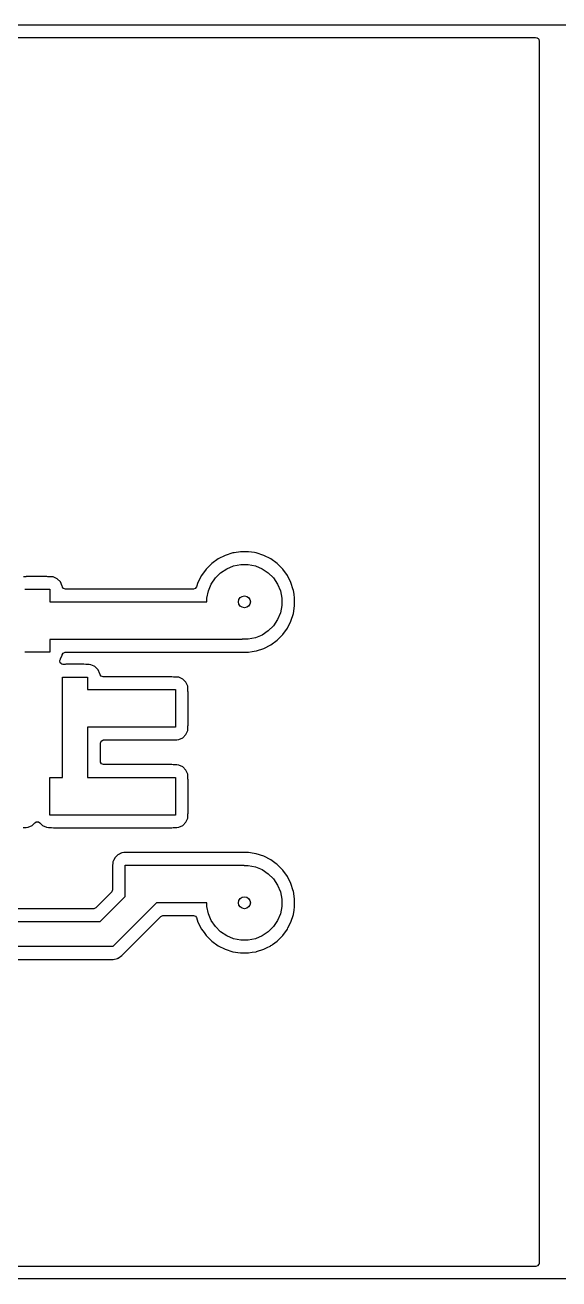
# Model space of a CAD drawing. Header units: millimetres. Extents: x 73 to 171.4, y -146 to -114.3.
# Drawn here: x 91.45 to 104.95, y -146.05 to -114.3 of the extents above; entities that cross this region are included whole.
import ezdxf

# ---------------------------------------------------------------- set-up
doc = ezdxf.new("R2010")
doc.units = ezdxf.units.MM
doc.layers.add('F.Cu', color=11, linetype='CONTINUOUS', true_color=0xdb628b)

msp = doc.modelspace()

# ---------------------------------------------------------------- linework, layer by layer
at = {"layer": 'F.Cu', "linetype": 'CONTINUOUS'}
for p, q in [((171.45, -114.3), (73.025, -114.3)), ((73.430329, -114.6175), (104.365306, -114.6175)), ((104.365306, -114.6175), (104.392109, -114.622225)), ((104.392109, -114.622225), (104.402694, -114.626078)), ((104.402694, -114.626078), (104.41328, -114.634959)), ((104.41328, -114.634959), (104.426263, -114.639684)), ((104.426263, -114.639684), (104.443761, -114.660533)), ((104.443761, -114.660533), (104.446996, -114.666135)), ((104.446996, -114.666135), (104.4575, -114.705329)), ((104.4575, -114.705329), (104.4575, -145.640306)), ((96.896247, -127.6345), (96.734208, -127.660165)), ((96.896253, -127.6345), (96.896247, -127.6345)), ((96.896259, -127.6345), (96.896253, -127.6345)), ((97.096241, -127.6345), (96.896259, -127.6345)), ((97.096246, -127.6345), (97.096241, -127.6345)), ((97.096251, -127.6345), (97.096246, -127.6345)), ((97.252671, -127.659275), (97.096251, -127.6345)), ((96.168556, -127.935932), (96.027182, -128.077306)), ((96.168582, -127.93591), (96.168556, -127.935932)), ((96.330365, -127.818369), (96.168582, -127.93591)), ((96.330371, -127.818365), (96.330365, -127.818369)), ((96.33038, -127.81836), (96.330371, -127.818365)), ((96.508538, -127.727582), (96.33038, -127.81836)), ((96.508541, -127.727581), (96.508538, -127.727582)), ((96.698727, -127.665785), (96.508541, -127.727581)), ((96.69873, -127.665785), (96.698727, -127.665785)), ((96.698733, -127.665784), (96.69873, -127.665785)), ((96.698735, -127.665784), (96.698733, -127.665784)), ((96.734208, -127.660165), (96.698735, -127.665784)), ((97.293764, -127.665784), (97.252671, -127.659275)), ((97.293765, -127.665784), (97.293764, -127.665784)), ((97.293769, -127.665785), (97.293765, -127.665784)), ((97.483953, -127.72758), (97.293769, -127.665785)), ((97.662012, -127.818306), (97.483953, -127.72758)), ((97.66211, -127.818355), (97.662012, -127.818306)), ((97.662137, -127.818371), (97.66211, -127.818355)), ((97.823922, -127.935914), (97.662137, -127.818371)), ((97.823942, -127.935932), (97.823922, -127.935914)), ((97.96532, -128.07731), (97.823942, -127.935932)), ((91.451877, -128.2695), (91.402736, -128.2695)), ((91.462106, -128.26883), (91.451877, -128.2695)), ((91.476607, -128.26692), (91.462106, -128.26883)), ((91.490232, -128.265728), (91.476607, -128.26692)), ((91.518367, -128.2645), (91.490232, -128.265728)), ((91.518375, -128.2645), (91.518367, -128.2645)), ((91.996625, -128.2645), (91.518375, -128.2645)), ((91.996628, -128.2645), (91.996625, -128.2645)), ((92.018227, -128.268309), (91.996628, -128.2645)), ((92.031838, -128.2695), (92.018227, -128.268309)), ((92.112258, -128.2695), (92.031838, -128.2695)), ((92.112264, -128.2695), (92.112258, -128.2695)), ((92.158574, -128.275597), (92.112264, -128.2695)), ((95.90961, -128.23913), (95.818829, -128.417295)), ((95.909615, -128.239121), (95.90961, -128.23913)), ((95.909619, -128.239115), (95.909615, -128.239121)), ((96.02716, -128.077332), (95.909619, -128.239115)), ((96.027182, -128.077306), (96.02716, -128.077332)), ((96.259958, -128.30074), (96.39199, -128.168708)), ((96.39199, -128.168708), (96.547245, -128.06497)), ((96.547245, -128.06497), (96.719754, -127.993514)), ((96.719754, -127.993514), (96.902889, -127.957087)), ((96.902889, -127.957087), (97.089611, -127.957087)), ((97.089611, -127.957087), (97.272746, -127.993514)), ((97.272746, -127.993514), (97.445255, -128.06497)), ((97.445255, -128.06497), (97.60051, -128.168708)), ((97.60051, -128.168708), (97.732542, -128.30074)), ((97.965326, -128.077317), (97.96532, -128.07731)), ((97.965332, -128.077324), (97.965326, -128.077317)), ((97.965333, -128.077325), (97.965332, -128.077324)), ((98.082879, -128.239113), (97.965333, -128.077325)), ((98.082882, -128.239119), (98.082879, -128.239113)), ((98.082885, -128.239124), (98.082882, -128.239119)), ((98.0829, -128.239151), (98.082885, -128.239124)), ((98.082983, -128.239315), (98.0829, -128.239151)), ((98.173666, -128.417288), (98.082983, -128.239315)), ((92.260211, -128.322991), (92.158574, -128.275597)), ((92.260215, -128.322993), (92.260211, -128.322991)), ((92.338411, -128.401189), (92.260215, -128.322993)), ((92.338411, -128.40119), (92.338411, -128.401189)), ((92.339506, -128.402285), (92.338411, -128.40119)), ((92.339507, -128.402287), (92.339506, -128.402285)), ((92.339509, -128.402289), (92.339507, -128.402287)), ((92.386903, -128.503926), (92.339509, -128.402289)), ((92.389564, -128.524143), (92.386903, -128.503926)), ((92.393553, -128.53373), (92.389564, -128.524143)), ((92.415537, -128.563664), (92.393553, -128.53373)), ((92.465915, -128.582), (92.415537, -128.563664)), ((95.708372, -128.582), (92.465915, -128.582)), ((95.749905, -128.57009), (95.708372, -128.582)), ((95.782911, -128.527844), (95.749905, -128.57009)), ((95.818829, -128.417295), (95.782911, -128.527844)), ((96.084764, -128.628504), (96.15622, -128.455995)), ((96.15622, -128.455995), (96.259958, -128.30074)), ((97.732542, -128.30074), (97.83628, -128.455995)), ((97.83628, -128.455995), (97.907736, -128.628504)), ((98.173667, -128.41729), (98.173666, -128.417288)), ((98.173668, -128.417295), (98.173667, -128.41729)), ((98.173669, -128.417296), (98.173668, -128.417295)), ((98.233656, -128.601919), (98.173669, -128.417296)), ((91.44, -128.5875), (92.075, -128.5875)), ((92.075, -128.5875), (92.075, -128.665875)), ((92.075, -128.665875), (92.075, -128.905)), ((96.048337, -128.811639), (96.084764, -128.628504)), ((96.048337, -128.905), (96.048337, -128.811639)), ((97.907736, -128.628504), (97.944163, -128.811639)), ((97.944163, -128.811639), (97.944163, -128.998361)), ((98.233755, -128.60216), (98.233656, -128.601919)), ((98.235381, -128.607226), (98.233755, -128.60216)), ((98.235465, -128.607485), (98.235381, -128.607226)), ((98.235465, -128.607488), (98.235465, -128.607485)), ((98.235466, -128.60749), (98.235465, -128.607488)), ((98.235466, -128.607493), (98.235466, -128.60749)), ((98.235467, -128.607495), (98.235466, -128.607493)), ((98.253498, -128.721341), (98.235467, -128.607495)), ((98.26675, -128.805009), (98.253498, -128.721341)), ((98.26675, -129.004991), (98.26675, -128.805009)), ((92.075, -128.905), (93.98, -128.905)), ((93.98, -128.905), (95.25, -128.905)), ((95.25, -128.905), (96.048337, -128.905)), ((97.907736, -129.181496), (97.83628, -129.354005)), ((97.944163, -128.998361), (97.907736, -129.181496)), ((98.173669, -129.392703), (98.235466, -129.20251)), ((98.235466, -129.20251), (98.26675, -129.004991)), ((97.732542, -129.50926), (97.60051, -129.641292)), ((97.83628, -129.354005), (97.732542, -129.50926)), ((98.082879, -129.570887), (98.173669, -129.392703)), ((96.931485, -129.856309), (96.917875, -129.8575)), ((96.937367, -129.852913), (96.931485, -129.856309)), ((97.089611, -129.852913), (96.937367, -129.852913)), ((97.272746, -129.816486), (97.089611, -129.852913)), ((97.445255, -129.74503), (97.272746, -129.816486)), ((97.60051, -129.641292), (97.445255, -129.74503)), ((97.823925, -129.874083), (97.965333, -129.732675)), ((97.965333, -129.732675), (98.082879, -129.570887)), ((96.917875, -129.8575), (92.075, -129.8575)), ((92.075, -129.8575), (92.075, -130.175)), ((97.096248, -130.175499), (97.195, -130.159858)), ((97.195, -130.159858), (97.29376, -130.144216)), ((97.29376, -130.144216), (97.293762, -130.144215)), ((97.293762, -130.144215), (97.293764, -130.144215)), ((97.293764, -130.144215), (97.294009, -130.144135)), ((97.294009, -130.144135), (97.299082, -130.142508)), ((97.299082, -130.142508), (97.299327, -130.142407)), ((97.299327, -130.142407), (97.483953, -130.082419)), ((97.483953, -130.082419), (97.483959, -130.082416)), ((97.483959, -130.082416), (97.48396, -130.082416)), ((97.48396, -130.082416), (97.662125, -129.991635)), ((97.662124, -129.991635), (97.662137, -129.991629)), ((97.662125, -129.991635), (97.662124, -129.991635)), ((97.662137, -129.991629), (97.823925, -129.874083)), ((91.518375, -130.175), (91.44, -130.175)), ((91.996625, -130.175), (91.518375, -130.175)), ((92.075, -130.175), (91.996625, -130.175)), ((92.32509, -130.396948), (92.325726, -130.393338)), ((92.334402, -130.449728), (92.32509, -130.396948)), ((92.325726, -130.393338), (92.340733, -130.359222)), ((92.357975, -130.469507), (92.334402, -130.449728)), ((92.340733, -130.359222), (92.344877, -130.35382)), ((92.344877, -130.35382), (92.345943, -130.346411)), ((92.345943, -130.346411), (92.386903, -130.258574)), ((92.360375, -130.473664), (92.357975, -130.469507)), ((92.364884, -130.475305), (92.360375, -130.473664)), ((92.375471, -130.484188), (92.364884, -130.475305)), ((92.383947, -130.487273), (92.375471, -130.484188)), ((92.410753, -130.492), (92.383947, -130.487273)), ((92.386903, -130.258574), (92.387486, -130.254141)), ((92.387486, -130.254141), (92.388211, -130.248644)), ((92.388211, -130.248644), (92.412966, -130.20109)), ((92.437209, -130.492), (92.410753, -130.492)), ((92.412966, -130.20109), (92.462497, -130.180575)), ((92.447437, -130.49133), (92.437209, -130.492)), ((92.462638, -130.489329), (92.447437, -130.49133)), ((92.462497, -130.180575), (92.465915, -130.1805)), ((92.480329, -130.487), (92.462638, -130.489329)), ((92.465915, -130.1805), (96.917883, -130.1805)), ((92.935306, -130.487), (92.480329, -130.487)), ((92.935313, -130.487), (92.935306, -130.487)), ((92.981085, -130.491004), (92.935313, -130.487)), ((92.989062, -130.491702), (92.981085, -130.491004)), ((92.99589, -130.492), (92.989062, -130.491702)), ((93.064758, -130.492), (92.99589, -130.492)), ((93.064764, -130.492), (93.064758, -130.492)), ((93.111074, -130.498097), (93.064764, -130.492)), ((96.917883, -130.1805), (96.946017, -130.179271)), ((96.946017, -130.179271), (96.946023, -130.17927)), ((96.946023, -130.17927), (96.946033, -130.17927)), ((96.946033, -130.17927), (96.959643, -130.178079)), ((96.959643, -130.178079), (96.974144, -130.17617)), ((96.974144, -130.17617), (96.984373, -130.1755)), ((96.984373, -130.1755), (97.096238, -130.1755)), ((97.096238, -130.1755), (97.096241, -130.1755)), ((97.096241, -130.1755), (97.096246, -130.175499)), ((97.096246, -130.175499), (97.096248, -130.175499)), ((93.190779, -130.535264), (93.111074, -130.498097)), ((93.212715, -130.545493), (93.190779, -130.535264)), ((93.290911, -130.623689), (93.212715, -130.545493)), ((93.290911, -130.62369), (93.290911, -130.623689)), ((93.292006, -130.624785), (93.290911, -130.62369)), ((93.292007, -130.624787), (93.292006, -130.624785)), ((93.292009, -130.624789), (93.292007, -130.624787)), ((93.339403, -130.726426), (93.292009, -130.624789)), ((93.342064, -130.746643), (93.339403, -130.726426)), ((93.346053, -130.75623), (93.342064, -130.746643)), ((93.368037, -130.786164), (93.346053, -130.75623)), ((93.418415, -130.8045), (93.368037, -130.786164)), ((95.157806, -130.8045), (93.418415, -130.8045)), ((95.157813, -130.8045), (95.157806, -130.8045)), ((95.201352, -130.808309), (95.157813, -130.8045)), ((95.211562, -130.809202), (95.201352, -130.808309)), ((95.21839, -130.8095), (95.211562, -130.809202)), ((95.287258, -130.8095), (95.21839, -130.8095)), ((95.287264, -130.8095), (95.287258, -130.8095)), ((95.333574, -130.815597), (95.287264, -130.8095)), ((92.3925, -132.3975), (92.3925, -130.81)), ((92.3925, -130.81), (93.0275, -130.81)), ((93.0275, -130.81), (93.0275, -130.897829)), ((93.0275, -130.897829), (93.0275, -131.1275)), ((95.435209, -130.86299), (95.333574, -130.815597)), ((95.435215, -130.862993), (95.435209, -130.86299)), ((95.514501, -130.942279), (95.435215, -130.862993)), ((95.514503, -130.942282), (95.514501, -130.942279)), ((95.514506, -130.942285), (95.514503, -130.942282)), ((95.514507, -130.942287), (95.514506, -130.942285)), ((95.514509, -130.942289), (95.514507, -130.942287)), ((95.561903, -131.043926), (95.514509, -130.942289)), ((95.568, -131.090236), (95.561903, -131.043926)), ((95.568, -131.090242), (95.568, -131.090236)), ((95.568, -131.17222), (95.568, -131.090242)), ((93.0275, -131.1275), (93.98, -131.1275)), ((93.98, -131.1275), (95.25, -131.1275)), ((95.25, -131.1275), (95.25, -132.08)), ((95.568671, -131.182452), (95.568, -131.17222)), ((95.573, -131.215329), (95.568671, -131.182452)), ((95.573, -131.987806), (95.573, -131.215329)), ((95.568, -132.048373), (95.568297, -132.041554)), ((95.568, -132.117264), (95.568, -132.048373)), ((95.568297, -132.041554), (95.573, -131.987806)), ((95.162171, -132.08), (93.0275, -132.08)), ((93.0275, -132.08), (93.0275, -133.35)), ((95.25, -132.08), (95.162171, -132.08)), ((95.287264, -132.398), (95.333574, -132.391903)), ((95.333574, -132.391903), (95.435211, -132.344509)), ((95.435211, -132.344509), (95.514509, -132.265211)), ((95.514509, -132.265211), (95.561903, -132.163574)), ((95.561903, -132.163574), (95.568, -132.117264)), ((92.3925, -133.35), (92.3925, -132.3975)), ((93.3505, -132.481375), (93.368836, -132.430997)), ((93.3505, -132.948625), (93.3505, -132.481375)), ((93.368836, -132.430997), (93.415265, -132.404191)), ((93.415265, -132.404191), (93.428875, -132.403)), ((93.428875, -132.403), (95.162169, -132.403)), ((95.162169, -132.403), (95.162171, -132.403)), ((95.162171, -132.403), (95.195043, -132.398671)), ((95.195043, -132.398671), (95.205276, -132.398)), ((95.205276, -132.398), (95.287258, -132.398)), ((95.287258, -132.398), (95.287264, -132.398)), ((93.351691, -132.962235), (93.3505, -132.948625)), ((93.378497, -133.008664), (93.351691, -132.962235)), ((93.428875, -133.027), (93.378497, -133.008664)), ((95.157806, -133.027), (93.428875, -133.027)), ((95.15781, -133.027), (95.157806, -133.027)), ((95.188996, -133.029728), (95.15781, -133.027)), ((95.211551, -133.031702), (95.188996, -133.029728)), ((95.218377, -133.032), (95.211551, -133.031702)), ((95.287258, -133.032), (95.218377, -133.032)), ((95.287264, -133.032), (95.287258, -133.032)), ((95.333574, -133.038097), (95.287264, -133.032)), ((95.435211, -133.085491), (95.333574, -133.038097)), ((95.435215, -133.085493), (95.435211, -133.085491)), ((95.514501, -133.164779), (95.435215, -133.085493)), ((95.514503, -133.164782), (95.514501, -133.164779)), ((95.514506, -133.164785), (95.514503, -133.164782)), ((95.514507, -133.164787), (95.514506, -133.164785)), ((95.514509, -133.164789), (95.514507, -133.164787)), ((95.561903, -133.266426), (95.514509, -133.164789)), ((95.568, -133.312736), (95.561903, -133.266426)), ((95.568, -133.312742), (95.568, -133.312736)), ((95.568, -133.39472), (95.568, -133.312742)), ((92.075, -134.3025), (92.075, -133.35)), ((92.075, -133.35), (92.3925, -133.35)), ((93.0275, -133.35), (93.345, -133.35)), ((93.345, -133.35), (93.98, -133.35)), ((93.98, -133.35), (95.25, -133.35)), ((95.25, -133.35), (95.25, -134.3025)), ((95.568671, -133.404952), (95.568, -133.39472)), ((95.573, -133.437829), (95.568671, -133.404952)), ((95.573, -134.210306), (95.573, -133.437829)), ((95.568, -134.270868), (95.568298, -134.264036)), ((95.568, -134.339764), (95.568, -134.270868)), ((95.568298, -134.264036), (95.568845, -134.257789)), ((95.568845, -134.257789), (95.573, -134.210306)), ((91.477264, -134.6205), (91.523574, -134.614403)), ((91.523574, -134.614403), (91.625211, -134.567009)), ((91.625211, -134.567009), (91.625214, -134.567006)), ((91.625214, -134.567006), (91.692311, -134.499909)), ((91.692311, -134.499909), (91.692314, -134.499908)), ((91.692314, -134.499908), (91.714599, -134.484302)), ((91.714599, -134.484302), (91.724816, -134.479537)), ((91.724816, -134.479537), (91.738583, -134.478332)), ((91.738583, -134.478332), (91.740899, -134.477253)), ((91.740899, -134.477253), (91.743366, -134.477914)), ((91.743366, -134.477914), (91.778219, -134.474864)), ((91.778219, -134.474864), (91.784465, -134.476537)), ((91.784465, -134.476537), (91.8196, -134.496821)), ((91.8196, -134.496821), (91.889785, -134.567006)), ((91.889785, -134.567006), (91.889787, -134.567007)), ((91.889787, -134.567007), (91.889789, -134.567009)), ((91.889789, -134.567009), (91.991426, -134.614403)), ((91.991426, -134.614403), (92.037736, -134.6205)), ((92.167194, -134.3025), (92.075, -134.3025)), ((93.98, -134.3025), (92.167194, -134.3025)), ((95.25, -134.3025), (93.98, -134.3025)), ((95.287264, -134.6205), (95.333574, -134.614403)), ((95.333574, -134.614403), (95.435211, -134.567009)), ((95.435211, -134.567009), (95.514509, -134.487711)), ((95.514509, -134.487711), (95.561903, -134.386074)), ((95.561903, -134.386074), (95.568, -134.339764)), ((91.395276, -134.6205), (91.477258, -134.6205)), ((91.477258, -134.6205), (91.477264, -134.6205)), ((92.037736, -134.6205), (92.037742, -134.6205)), ((92.037742, -134.6205), (92.106623, -134.6205)), ((92.106623, -134.6205), (92.113452, -134.620797)), ((92.113452, -134.620797), (92.167194, -134.6255)), ((92.167194, -134.6255), (95.162169, -134.6255)), ((95.162169, -134.6255), (95.162171, -134.6255)), ((95.162171, -134.6255), (95.195043, -134.621171)), ((95.195043, -134.621171), (95.205276, -134.6205)), ((95.205276, -134.6205), (95.287258, -134.6205)), ((95.287258, -134.6205), (95.287264, -134.6205)), ((93.942736, -135.2545), (93.896426, -135.260597)), ((93.956251, -135.2545), (93.942736, -135.2545)), ((93.965346, -135.252484), (93.956251, -135.2545)), ((93.977423, -135.249807), (93.965346, -135.252484)), ((93.991486, -135.2495), (93.977423, -135.249807)), ((93.9915, -135.2495), (93.991486, -135.2495)), ((96.98475, -135.2495), (93.9915, -135.2495)), ((96.984753, -135.2495), (96.98475, -135.2495)), ((97.006352, -135.253309), (96.984753, -135.2495)), ((97.019963, -135.2545), (97.006352, -135.253309)), ((97.096241, -135.2545), (97.019963, -135.2545)), ((97.096246, -135.2545), (97.096241, -135.2545)), ((97.096251, -135.2545), (97.096246, -135.2545)), ((97.241146, -135.27745), (97.096251, -135.2545)), ((93.660809, -135.562398), (93.657, -135.583997)), ((93.662, -135.548787), (93.660809, -135.562398)), ((93.668097, -135.488926), (93.662, -135.535236)), ((93.662, -135.535236), (93.662, -135.535241)), ((93.662, -135.535241), (93.662, -135.548787)), ((93.682328, -135.458405), (93.668097, -135.488925)), ((93.668097, -135.488925), (93.668097, -135.488926)), ((93.683697, -135.455296), (93.682328, -135.458405)), ((93.684951, -135.45227), (93.683697, -135.455296)), ((93.686458, -135.449374), (93.684951, -135.45227)), ((93.687962, -135.446323), (93.686458, -135.449374)), ((93.714766, -135.388841), (93.687962, -135.446323)), ((93.715418, -135.387358), (93.714766, -135.388841)), ((93.794778, -135.307998), (93.715418, -135.387358)), ((93.794786, -135.307992), (93.794778, -135.307998)), ((93.828647, -135.292202), (93.794786, -135.307992)), ((93.83213, -135.29034), (93.828647, -135.292202)), ((93.857712, -135.278411), (93.83213, -135.29034)), ((93.859773, -135.27745), (93.857712, -135.27841)), ((93.857712, -135.27841), (93.857712, -135.278411)), ((93.864348, -135.275555), (93.859773, -135.27745)), ((93.896426, -135.260597), (93.864348, -135.275555)), ((97.293764, -135.285784), (97.241146, -135.27745)), ((97.293765, -135.285784), (97.293764, -135.285784)), ((97.293769, -135.285785), (97.293765, -135.285784)), ((97.483953, -135.34758), (97.293769, -135.285785)), ((97.662012, -135.438306), (97.483953, -135.34758)), ((97.66211, -135.438355), (97.662012, -135.438306)), ((97.662124, -135.438363), (97.66211, -135.438355)), ((97.662125, -135.438364), (97.662124, -135.438363)), ((97.662131, -135.438368), (97.662125, -135.438364)), ((97.662137, -135.438371), (97.662131, -135.438368)), ((97.66214, -135.438373), (97.662137, -135.438371)), ((97.662143, -135.438375), (97.66214, -135.438373)), ((97.79546, -135.535235), (97.662143, -135.438375)), ((97.79546, -135.535236), (97.79546, -135.535235)), ((97.823922, -135.555914), (97.79546, -135.535236)), ((97.823942, -135.555932), (97.823922, -135.555914)), ((97.96532, -135.69731), (97.823942, -135.555932)), ((93.657, -135.583997), (93.657, -136.199997)), ((93.98, -135.584), (93.98, -135.5725)), ((93.98, -135.5725), (95.25, -135.5725)), ((93.98, -136.36625), (93.98, -135.584)), ((95.25, -135.5725), (96.98475, -135.5725)), ((96.98475, -135.5725), (96.992882, -135.575868)), ((96.992882, -135.575868), (96.993387, -135.577087)), ((96.993387, -135.577087), (97.089611, -135.577087)), ((97.089611, -135.577087), (97.272746, -135.613514)), ((97.272746, -135.613514), (97.445255, -135.68497)), ((97.445255, -135.68497), (97.60051, -135.788708)), ((97.60051, -135.788708), (97.732542, -135.92074)), ((97.965326, -135.697317), (97.96532, -135.69731)), ((97.965332, -135.697324), (97.965326, -135.697317)), ((97.965333, -135.697325), (97.965332, -135.697324)), ((98.082879, -135.859113), (97.965333, -135.697325)), ((98.082882, -135.859119), (98.082879, -135.859113)), ((98.082885, -135.859124), (98.082882, -135.859119)), ((98.0829, -135.859151), (98.082885, -135.859124)), ((98.082983, -135.859315), (98.0829, -135.859151)), ((98.173666, -136.037288), (98.082983, -135.859315)), ((93.657, -136.199997), (93.638664, -136.250375)), ((97.732542, -135.92074), (97.83628, -136.075995)), ((97.83628, -136.075995), (97.907736, -136.248504)), ((98.173667, -136.03729), (98.173666, -136.037288)), ((98.173668, -136.037295), (98.173667, -136.03729)), ((98.173669, -136.037296), (98.173668, -136.037295)), ((98.233656, -136.221919), (98.173669, -136.037296)), ((93.634044, -136.255416), (93.234166, -136.655294)), ((93.345, -137.00125), (93.98, -136.36625)), ((93.638664, -136.250375), (93.634044, -136.255416)), ((97.907736, -136.248504), (97.944163, -136.431639)), ((97.944163, -136.431639), (97.944163, -136.618361)), ((98.233755, -136.22216), (98.233656, -136.221919)), ((98.235381, -136.227226), (98.233755, -136.22216)), ((98.235465, -136.227485), (98.235381, -136.227226)), ((98.235465, -136.227488), (98.235465, -136.227485)), ((98.235466, -136.22749), (98.235465, -136.227488)), ((98.26675, -136.425009), (98.235466, -136.22749)), ((98.26675, -136.624991), (98.26675, -136.425009)), ((93.178747, -136.67825), (90.336253, -136.67825)), ((93.185578, -136.677952), (93.178747, -136.67825)), ((93.234166, -136.655294), (93.185578, -136.677952)), ((94.77375, -136.525), (93.665868, -137.632882)), ((96.048337, -136.525), (94.77375, -136.525)), ((96.048337, -136.618361), (96.048337, -136.525)), ((96.084764, -136.801496), (96.048337, -136.618361)), ((96.15622, -136.974005), (96.084764, -136.801496)), ((97.907736, -136.801496), (97.83628, -136.974005)), ((97.944163, -136.618361), (97.907736, -136.801496)), ((98.173669, -137.012703), (98.235465, -136.822514)), ((98.235465, -136.822514), (98.252868, -136.71264)), ((98.252868, -136.71264), (98.26675, -136.624991)), ((90.17, -137.00125), (93.344998, -137.00125)), ((93.344998, -137.00125), (93.345, -137.00125)), ((93.894263, -137.861277), (94.884584, -136.870955)), ((94.884584, -136.870955), (94.933172, -136.848298)), ((94.933172, -136.848298), (94.940003, -136.848)), ((94.940003, -136.848), (95.708372, -136.848)), ((95.708372, -136.848), (95.75875, -136.866336)), ((95.75875, -136.866336), (95.782911, -136.902156)), ((95.782911, -136.902156), (95.81883, -137.012703)), ((95.81883, -137.012703), (95.909614, -137.190875)), ((96.259958, -137.12926), (96.15622, -136.974005)), ((96.39199, -137.261292), (96.259958, -137.12926)), ((97.732542, -137.12926), (97.60051, -137.261292)), ((97.83628, -136.974005), (97.732542, -137.12926)), ((98.098127, -137.16096), (98.173666, -137.01271)), ((98.173666, -137.01271), (98.173667, -137.012707)), ((98.173667, -137.012706), (98.173669, -137.012703)), ((98.173667, -137.012707), (98.173667, -137.012706)), ((95.909614, -137.190875), (95.909618, -137.190881)), ((95.909618, -137.190881), (95.909621, -137.190887)), ((95.909621, -137.190887), (95.974884, -137.280714)), ((95.974884, -137.280714), (96.027164, -137.352672)), ((96.027164, -137.352672), (96.027182, -137.352692)), ((96.027182, -137.352692), (96.16856, -137.49407)), ((96.547245, -137.36503), (96.39199, -137.261292)), ((96.719754, -137.436486), (96.547245, -137.36503)), ((96.902889, -137.472913), (96.719754, -137.436486)), ((97.089611, -137.472913), (96.902889, -137.472913)), ((97.272746, -137.436486), (97.089611, -137.472913)), ((97.445255, -137.36503), (97.272746, -137.436486)), ((97.60051, -137.261292), (97.445255, -137.36503)), ((97.823925, -137.494083), (97.965333, -137.352675)), ((97.965333, -137.352675), (98.082879, -137.190887)), ((98.082879, -137.190887), (98.098127, -137.16096)), ((93.657736, -137.63625), (89.857264, -137.63625)), ((93.665868, -137.632882), (93.657736, -137.63625)), ((96.16856, -137.49407), (96.168567, -137.494076)), ((96.168567, -137.494076), (96.168574, -137.494082)), ((96.168574, -137.494082), (96.168575, -137.494083)), ((96.168575, -137.494083), (96.330363, -137.611629)), ((96.330363, -137.611629), (96.33037, -137.611633)), ((96.33037, -137.611633), (96.330374, -137.611635)), ((96.330374, -137.611635), (96.330401, -137.61165)), ((96.330401, -137.61165), (96.330565, -137.611733)), ((96.330565, -137.611733), (96.508538, -137.702416)), ((96.508538, -137.702416), (96.50854, -137.702417)), ((96.50854, -137.702417), (96.508545, -137.702418)), ((96.508545, -137.702418), (96.508546, -137.702419)), ((96.508546, -137.702419), (96.698735, -137.764215)), ((96.698735, -137.764215), (96.698738, -137.764216)), ((96.698738, -137.764216), (96.896251, -137.795499)), ((97.096248, -137.795499), (97.195, -137.779858)), ((97.195, -137.779858), (97.29376, -137.764216)), ((97.29376, -137.764216), (97.293762, -137.764215)), ((97.293762, -137.764215), (97.293764, -137.764215)), ((97.293764, -137.764215), (97.294023, -137.764131)), ((97.294023, -137.764131), (97.299082, -137.762508)), ((97.299082, -137.762508), (97.299327, -137.762407)), ((97.299327, -137.762407), (97.483953, -137.702419)), ((97.483953, -137.702419), (97.483959, -137.702416)), ((97.483959, -137.702416), (97.48396, -137.702416)), ((97.48396, -137.702416), (97.556827, -137.665287)), ((97.556827, -137.665287), (97.662125, -137.611635)), ((97.662124, -137.611635), (97.662137, -137.611629)), ((97.662125, -137.611635), (97.662124, -137.611635)), ((97.662137, -137.611629), (97.662142, -137.611625)), ((97.662142, -137.611625), (97.664189, -137.610582)), ((97.664189, -137.610582), (97.664203, -137.610575)), ((97.664203, -137.610575), (97.690809, -137.597018)), ((97.690809, -137.597018), (97.704491, -137.580856)), ((97.704491, -137.580856), (97.823925, -137.494083)), ((89.85726, -137.95925), (93.657736, -137.95925)), ((93.657736, -137.95925), (93.65775, -137.95925)), ((93.65775, -137.95925), (93.670873, -137.958963)), ((93.670873, -137.958963), (93.671812, -137.958943)), ((93.671812, -137.958943), (93.781331, -137.934668)), ((93.781331, -137.934668), (93.789463, -137.9313)), ((93.789463, -137.9313), (93.802374, -137.925619)), ((93.802374, -137.925619), (93.894263, -137.861277)), ((96.896251, -137.795499), (96.896254, -137.795499)), ((96.896254, -137.795499), (96.896259, -137.7955)), ((96.896259, -137.7955), (96.896262, -137.7955)), ((96.896262, -137.7955), (97.096238, -137.7955)), ((97.096238, -137.7955), (97.096241, -137.7955)), ((97.096241, -137.7955), (97.096246, -137.795499)), ((97.096246, -137.795499), (97.096248, -137.795499)), ((104.40887, -145.721993), (104.369671, -145.7325)), ((104.414471, -145.718758), (104.40887, -145.721993)), ((104.448919, -145.6777), (104.414471, -145.718758)), ((104.451179, -145.67149), (104.448919, -145.6777)), ((104.452772, -145.667114), (104.451179, -145.67149)), ((104.4575, -145.640306), (104.452772, -145.667114)), ((104.369671, -145.7325), (73.434694, -145.7325)), ((171.45, -146.05), (73.025, -146.05))]:
    msp.add_line(p, q, dxfattribs=at)
at = {"layer": 'F.Cu'}
for centre in [(96.99625, -128.905), (96.99625, -128.905), (96.99625, -136.525), (96.99625, -136.525)]:
    msp.add_circle(centre, 0.15, dxfattribs=at)

doc.saveas('drawing.dxf')
